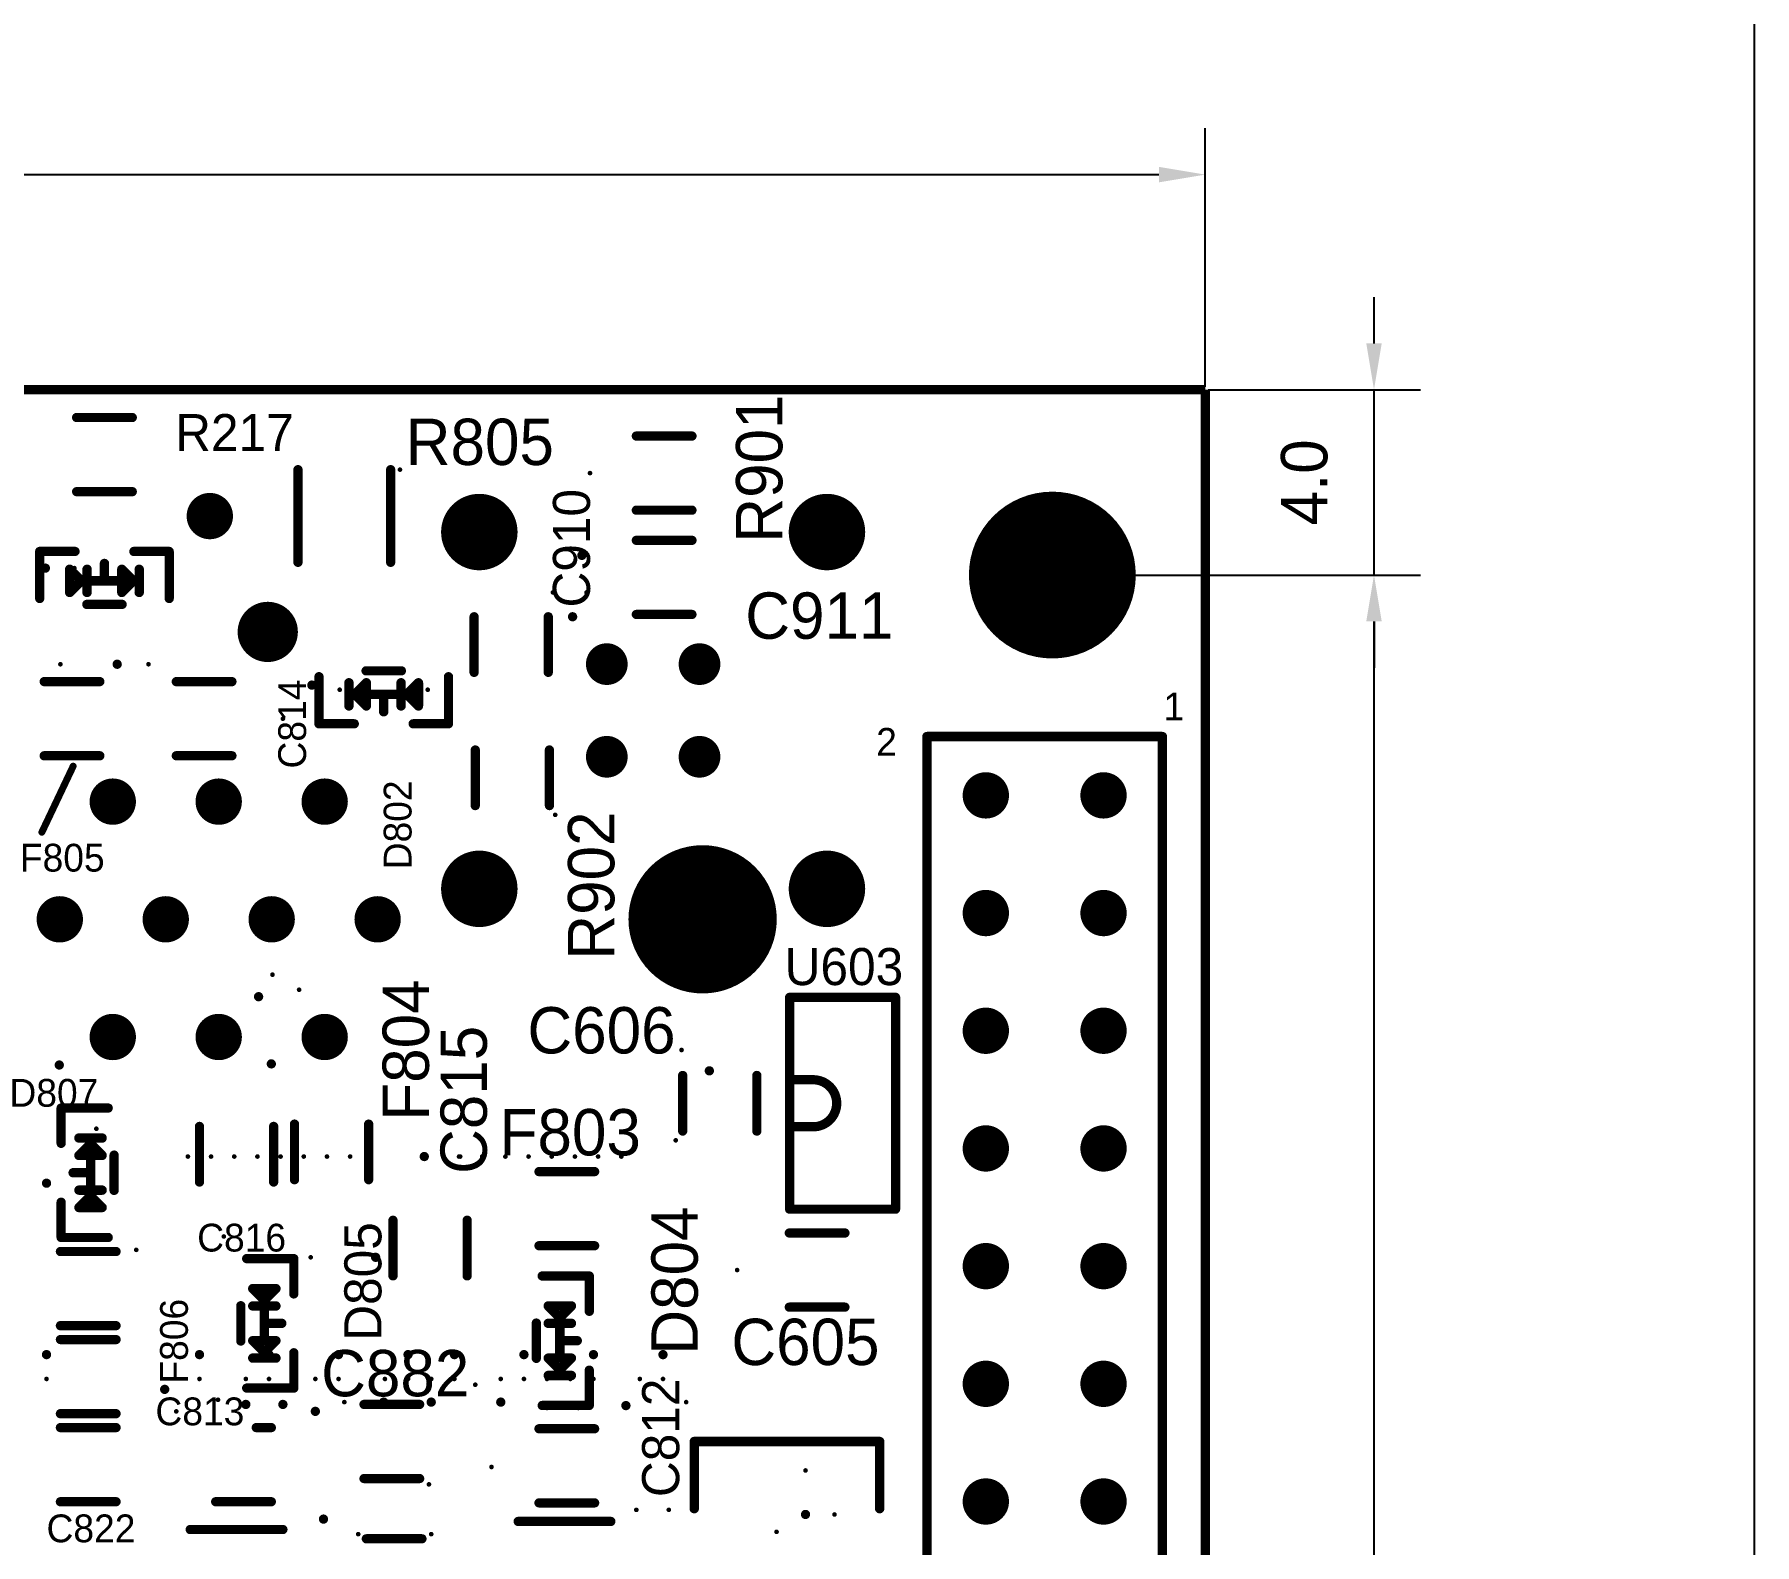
# Model space of a CAD drawing. Extents: x -22 to 197, y -17 to 116.
# Drawn here: x 159.79 to 196.9, y 50.34 to 82.94 of the extents above; entities that cross this region are included whole.
import ezdxf

# ---------------------------------------------------------------- set-up
doc = ezdxf.new("R2010")
doc.units = 0
doc.header["$MEASUREMENT"] = 0
doc.layers.get('0').update_dxf_attribs({"linetype": 'CONTINUOUS'})
doc.layers.get('DEFPOINTS').update_dxf_attribs({"linetype": 'CONTINUOUS'})
for name, color, linetype in [('DRILLDRAWING', 1, 'CONTINUOUS'), ('MECHANICAL1', 6, 'CONTINUOUS'), ('TOPOVERLAY', 2, 'CONTINUOUS')]:
    doc.layers.add(name, color=color, linetype=linetype)
doc.dimstyles.get("Standard").update_dxf_attribs({"dimtxt": 0.18, "dimasz": 0.18, "dimexe": 0.18, "dimexo": 0.0625, "dimgap": 0.09, "dimtad": 0, "dimtih": 1, "dimtoh": 1, "dimdec": 4, "dimzin": 0, "dimtxsty": 'STANDARD', "dimcen": 0.09, "dimazin": 3, "dimtfac": 1, "dimtdec": 4, "dimtofl": 0, "dimtmove": 0, "dimatfit": 3, "dimtolj": 1, "dimtzin": 0})

# ---------------------------------------------------------------- blocks, each defined once
blk = doc.blocks.new('*D1')
at = {"color": 0, "linetype": 'BYBLOCK'}
for p, q in [((92.05, 75.33), (92.05, 80.911)), ((185.05, 75.33), (185.05, 80.911)), ((93.05, 79.911), (184.05, 79.911))]:
    blk.add_line(p, q, dxfattribs=at)
for points in [[(93.05, 80.078), (93.05, 79.744), (92.05, 79.911)], [(184.05, 80.078), (184.05, 79.744), (185.05, 79.911)]]:
    blk.add_solid(points, dxfattribs=at)
at = {"layer": 'DEFPOINTS', "color": 0, "linetype": 'BYBLOCK'}
for p in [(185.05, 79.911), (92.05, 75.268), (185.05, 75.268)]:
    blk.add_point(p, dxfattribs=at)
at = {"color": 0, "linetype": 'BYBLOCK', "insert": (138.55, 81.411), "char_height": 1, "attachment_point": 5}
blk.add_mtext('\\A1;93.0', dxfattribs=at)
blk = doc.blocks.new('*D7')
at = {"color": 0, "linetype": 'BYBLOCK'}
for p, q in [((181.812, 71.268), (189.69, 71.268)), ((188.69, 16.268), (188.69, 70.268)), ((181.812, 15.268), (189.69, 15.268))]:
    blk.add_line(p, q, dxfattribs=at)
for points in [[(188.523, 70.268), (188.856, 70.268), (188.69, 71.268)], [(188.523, 16.268), (188.856, 16.268), (188.69, 15.268)]]:
    blk.add_solid(points, dxfattribs=at)
at = {"layer": 'DEFPOINTS', "color": 0, "linetype": 'BYBLOCK'}
for p in [(181.75, 71.268), (188.69, 71.268), (181.75, 15.268)]:
    blk.add_point(p, dxfattribs=at)
at = {"color": 0, "linetype": 'BYBLOCK', "insert": (187.19, 43.268), "char_height": 1, "attachment_point": 5, "rotation": 90}
blk.add_mtext('\\A1;56.0', dxfattribs=at)
blk = doc.blocks.new('*D8')
at = {"color": 0, "linetype": 'BYBLOCK'}
for p, q in [((188.69, 76.268), (188.69, 77.268)), ((185.112, 75.268), (189.69, 75.268)), ((188.69, 71.268), (188.69, 75.268)), ((181.812, 71.268), (189.69, 71.268)), ((188.69, 70.268), (188.69, 69.268))]:
    blk.add_line(p, q, dxfattribs=at)
for points in [[(188.523, 76.268), (188.856, 76.268), (188.69, 75.268)], [(188.523, 70.268), (188.856, 70.268), (188.69, 71.268)]]:
    blk.add_solid(points, dxfattribs=at)
at = {"layer": 'DEFPOINTS', "color": 0, "linetype": 'BYBLOCK'}
for p in [(185.05, 75.268), (188.69, 75.268), (181.75, 71.268)]:
    blk.add_point(p, dxfattribs=at)
at = {"color": 0, "linetype": 'BYBLOCK', "insert": (187.19, 73.268), "char_height": 1, "attachment_point": 5, "rotation": 90}
blk.add_mtext('\\A1;4.0', dxfattribs=at)

msp = doc.modelspace()

# ---------------------------------------------------------------- linework, layer by layer
at = {"linetype": 'CONTINUOUS'}
msp.add_lwpolyline([(-22.345, -16.637), (196.901, -16.637), (196.901, 115.701), (-22.345, 115.701)], close=True, dxfattribs=at)
at = {"layer": 'DRILLDRAWING', "const_width": 0.2}
for points in [[(92.05, 75.268), (185.05, 75.268)], [(185.05, 11.268), (185.05, 75.268)]]:
    msp.add_lwpolyline(points, dxfattribs=at)
at = {"layer": 'DRILLDRAWING'}
for points, const_width in [([(167.65, 73.543, 1), (167.7, 73.543, 1)], 0.05), ([(171.75, 73.468, 1), (171.8, 73.468, 1)], 0.05), ([(163.323, 72.541, 1), (163.823, 72.541, 1)], 0.5), ([(168.975, 72.196, 1), (169.8, 72.196, 1)], 0.825), ([(176.475, 72.196, 1), (177.3, 72.196, 1)], 0.825), ([(180.85, 71.268, 1), (182.65, 71.268, 1)], 1.8), ([(171.55, 71.693, 1), (171.65, 71.693, 1)], 0.1), ([(159.975, 71.418, 1), (160.075, 71.418, 1)], 0.1), ([(160.625, 71.418, 1), (160.675, 71.418, 1)], 0.05), ([(181.75, 71.268, 1), (181.75, 71.268, 1)], 0.00000254), ([(181.75, 71.268, 1), (181.75, 71.268, 1)], 0.00000254), ([(170.95, 70.893, 1), (171, 70.893, 1)], 0.05), ([(171.675, 70.893, 1), (171.725, 70.893, 1)], 0.05), ([(164.498, 70.041, 1), (165.148, 70.041, 1)], 0.65), ([(171.35, 70.368, 1), (171.45, 70.368, 1)], 0.1), ([(171.913, 69.346, 1), (172.363, 69.346, 1)], 0.45), ([(173.913, 69.346, 1), (174.363, 69.346, 1)], 0.45), ([(161.525, 69.343, 1), (161.625, 69.343, 1)], 0.1), ([(160.325, 69.343, 1), (160.375, 69.343, 1)], 0.05), ([(162.225, 69.343, 1), (162.275, 69.343, 1)], 0.05), ([(165.725, 68.893, 1), (165.825, 68.893, 1)], 0.1), ([(166.35, 68.793, 1), (166.4, 68.793, 1)], 0.05), ([(168.25, 68.793, 1), (168.3, 68.793, 1)], 0.05), ([(165.125, 68.168, 1), (165.175, 68.168, 1)], 0.05), ([(171.913, 67.346, 1), (172.363, 67.346, 1)], 0.45), ([(173.913, 67.346, 1), (174.363, 67.346, 1)], 0.45), ([(161.229, 66.378, 1), (161.729, 66.378, 1)], 0.5), ([(163.515, 66.378, 1), (164.015, 66.378, 1)], 0.5), ([(165.801, 66.378, 1), (166.301, 66.378, 1)], 0.5), ([(180.065, 66.513, 1), (180.565, 66.513, 1)], 0.5), ([(182.605, 66.513, 1), (183.105, 66.513, 1)], 0.5), ([(171, 66.093, 1), (171.05, 66.093, 1)], 0.05), ([(168.975, 64.496, 1), (169.8, 64.496, 1)], 0.825), ([(173.405, 63.838, 1), (175.005, 63.838, 1)], 1.6), ([(176.475, 64.496, 1), (177.3, 64.496, 1)], 0.825), ([(160.086, 63.838, 1), (160.586, 63.838, 1)], 0.5), ([(162.372, 63.838, 1), (162.872, 63.838, 1)], 0.5), ([(164.658, 63.838, 1), (165.158, 63.838, 1)], 0.5), ([(166.944, 63.838, 1), (167.444, 63.838, 1)], 0.5), ([(180.065, 63.973, 1), (180.565, 63.973, 1)], 0.5), ([(182.605, 63.973, 1), (183.105, 63.973, 1)], 0.5), ([(164.9, 62.643, 1), (164.95, 62.643, 1)], 0.05), ([(165.475, 62.318, 1), (165.525, 62.318, 1)], 0.05), ([(164.575, 62.168, 1), (164.675, 62.168, 1)], 0.1), ([(161.229, 61.298, 1), (161.729, 61.298, 1)], 0.5), ([(163.515, 61.298, 1), (164.015, 61.298, 1)], 0.5), ([(165.801, 61.298, 1), (166.301, 61.298, 1)], 0.5), ([(180.065, 61.433, 1), (180.565, 61.433, 1)], 0.5), ([(182.605, 61.433, 1), (183.105, 61.433, 1)], 0.5), ([(173.725, 61.018, 1), (173.775, 61.018, 1)], 0.05), ([(160.275, 60.693, 1), (160.375, 60.693, 1)], 0.1), ([(164.85, 60.718, 1), (164.95, 60.718, 1)], 0.1), ([(174.3, 60.568, 1), (174.4, 60.568, 1)], 0.1), ([(180.065, 58.893, 1), (180.565, 58.893, 1)], 0.5), ([(182.605, 58.893, 1), (183.105, 58.893, 1)], 0.5), ([(161.1, 59.318, 1), (161.15, 59.318, 1)], 0.05), ([(173.6, 59.068, 1), (173.65, 59.068, 1)], 0.05), ([(163.075, 58.718, 1), (163.125, 58.718, 1)], 0.05), ([(163.575, 58.718, 1), (163.625, 58.718, 1)], 0.05), ([(164.075, 58.718, 1), (164.125, 58.718, 1)], 0.05), ([(164.575, 58.718, 1), (164.625, 58.718, 1)], 0.05), ([(165.075, 58.718, 1), (165.125, 58.718, 1)], 0.05), ([(165.575, 58.718, 1), (165.625, 58.718, 1)], 0.05), ([(166.075, 58.718, 1), (166.125, 58.718, 1)], 0.05), ([(166.575, 58.718, 1), (166.625, 58.718, 1)], 0.05), ([(168.15, 58.718, 1), (168.25, 58.718, 1)], 0.1), ([(168.925, 58.718, 1), (168.975, 58.718, 1)], 0.05), ([(168.95, 58.718, 1), (169, 58.718, 1)], 0.05), ([(169.425, 58.718, 1), (169.475, 58.718, 1)], 0.05), ([(169.925, 58.718, 1), (169.975, 58.718, 1)], 0.05), ([(170.425, 58.718, 1), (170.475, 58.718, 1)], 0.05), ([(170.925, 58.718, 1), (170.975, 58.718, 1)], 0.05), ([(171.425, 58.718, 1), (171.475, 58.718, 1)], 0.05), ([(171.925, 58.718, 1), (171.975, 58.718, 1)], 0.05), ([(172.425, 58.718, 1), (172.475, 58.718, 1)], 0.05), ([(160, 58.143, 1), (160.1, 58.143, 1)], 0.1), ([(163.85, 56.993, 1), (163.9, 56.993, 1)], 0.05), ([(180.065, 56.353, 1), (180.565, 56.353, 1)], 0.5), ([(182.605, 56.353, 1), (183.105, 56.353, 1)], 0.5), ([(161.961, 56.704, 1), (162.011, 56.704, 1)], 0.05), ([(165.725, 56.543, 1), (165.775, 56.543, 1)], 0.05), ([(167.1, 56.543, 1), (167.2, 56.543, 1)], 0.1), ([(174.925, 56.268, 1), (174.975, 56.268, 1)], 0.05), ([(160, 54.443, 1), (160.1, 54.443, 1)], 0.1), ([(163.3, 54.443, 1), (163.4, 54.443, 1)], 0.1), ([(164.8, 54.443, 1), (164.9, 54.443, 1)], 0.1), ([(166.3, 54.443, 1), (166.4, 54.443, 1)], 0.1), ([(167.8, 54.443, 1), (167.9, 54.443, 1)], 0.1), ([(168.8, 54.443, 1), (168.9, 54.443, 1)], 0.1), ([(170.3, 54.443, 1), (170.4, 54.443, 1)], 0.1), ([(171.8, 54.443, 1), (171.9, 54.443, 1)], 0.1), ([(173.3, 54.443, 1), (173.4, 54.443, 1)], 0.1), ([(180.065, 53.813, 1), (180.565, 53.813, 1)], 0.5), ([(182.605, 53.813, 1), (183.105, 53.813, 1)], 0.5), ([(160.025, 53.918, 1), (160.075, 53.918, 1)], 0.05), ([(163.325, 53.918, 1), (163.375, 53.918, 1)], 0.05), ([(164.325, 53.918, 1), (164.375, 53.918, 1)], 0.05), ([(164.825, 53.918, 1), (164.875, 53.918, 1)], 0.05), ([(165.325, 53.918, 1), (165.375, 53.918, 1)], 0.05), ([(165.825, 53.918, 1), (165.875, 53.918, 1)], 0.05), ([(166.325, 53.918, 1), (166.375, 53.918, 1)], 0.05), ([(167.325, 53.918, 1), (167.375, 53.918, 1)], 0.05), ([(167.825, 53.918, 1), (167.875, 53.918, 1)], 0.05), ([(168.325, 53.918, 1), (168.375, 53.918, 1)], 0.05), ([(168.825, 53.918, 1), (168.875, 53.918, 1)], 0.05), ([(169.275, 53.793, 1), (169.325, 53.793, 1)], 0.05), ([(169.825, 53.918, 1), (169.875, 53.918, 1)], 0.05), ([(170.325, 53.918, 1), (170.375, 53.918, 1)], 0.05), ([(170.825, 53.918, 1), (170.875, 53.918, 1)], 0.05), ([(171.325, 53.918, 1), (171.375, 53.918, 1)], 0.05), ([(171.825, 53.918, 1), (171.875, 53.918, 1)], 0.05), ([(172.825, 53.918, 1), (172.875, 53.918, 1)], 0.05), ([(173.325, 53.918, 1), (173.375, 53.918, 1)], 0.05), ([(162.55, 53.693, 1), (162.65, 53.693, 1)], 0.1), ([(163.725, 53.468, 1), (163.775, 53.468, 1)], 0.05), ([(164.3, 53.368, 1), (164.4, 53.368, 1)], 0.1), ([(165.1, 53.368, 1), (165.2, 53.368, 1)], 0.1), ([(166.45, 53.418, 1), (166.5, 53.418, 1)], 0.05), ([(167.275, 53.418, 1), (167.375, 53.418, 1)], 0.1), ([(168.3, 53.418, 1), (168.4, 53.418, 1)], 0.1), ([(169.8, 53.418, 1), (169.9, 53.418, 1)], 0.1), ([(170.8, 53.343, 1), (170.9, 53.343, 1)], 0.1), ([(171.475, 53.343, 1), (171.575, 53.343, 1)], 0.1), ([(172.5, 53.343, 1), (172.6, 53.343, 1)], 0.1), ([(173.825, 53.418, 1), (173.875, 53.418, 1)], 0.05), ([(162.825, 53.218, 1), (162.875, 53.218, 1)], 0.05), ([(165.8, 53.218, 1), (165.9, 53.218, 1)], 0.1), ([(169.625, 52.018, 1), (169.675, 52.018, 1)], 0.05), ([(176.4, 51.943, 1), (176.45, 51.943, 1)], 0.05), ([(168.275, 51.643, 1), (168.325, 51.643, 1)], 0.05), ([(180.065, 51.273, 1), (180.565, 51.273, 1)], 0.5), ([(182.605, 51.273, 1), (183.105, 51.273, 1)], 0.5), ([(177.975, 51.218, 1), (178.025, 51.218, 1)], 0.05), ([(165.975, 50.893, 1), (166.075, 50.893, 1)], 0.1), ([(172.75, 51.093, 1), (172.8, 51.093, 1)], 0.05), ([(173.45, 51.093, 1), (173.5, 51.093, 1)], 0.05), ([(176.375, 50.993, 1), (176.475, 50.993, 1)], 0.1), ([(177.025, 50.993, 1), (177.075, 50.993, 1)], 0.05), ([(166.75, 50.568, 1), (166.8, 50.568, 1)], 0.05), ([(168.325, 50.568, 1), (168.375, 50.568, 1)], 0.05), ([(175.775, 50.618, 1), (175.825, 50.618, 1)], 0.05)]:
    msp.add_lwpolyline(points, format="xyb", close=True, dxfattribs=dict(at, const_width=const_width))
at = {"layer": 'MECHANICAL1', "const_width": 0.2}
for points in [[(92.05, 75.268), (185.05, 75.268)], [(185.05, 11.268), (185.05, 75.268)]]:
    msp.add_lwpolyline(points, dxfattribs=at)
at = {"layer": 'TOPOVERLAY'}
for points, const_width in [([(160.7, 74.668), (161.9, 74.668)], 0.2), ([(172.775, 74.268), (173.975, 74.268)], 0.2), ([(165.475, 71.543), (165.475, 73.543)], 0.2), ([(167.475, 71.543), (167.475, 73.543)], 0.2), ([(160.7, 73.068), (161.9, 73.068)], 0.2), ([(172.775, 72.668), (173.975, 72.668)], 0.2), ([(172.775, 72.018), (173.975, 72.018)], 0.2), ([(159.903, 70.762), (159.903, 71.778)], 0.2), ([(159.903, 71.778), (160.665, 71.778)], 0.2), ([(161.935, 71.778), (162.697, 71.778)], 0.2), ([(162.697, 70.762), (162.697, 71.778)], 0.2), ([(160.55, 70.893), (160.55, 71.393)], 0.203), ([(160.55, 71.393), (160.8, 71.143)], 0.203), ([(160.925, 70.893), (160.925, 71.393)], 0.203), ([(161.3, 71.143), (161.3, 71.518)], 0.203), ([(161.675, 70.893), (161.675, 71.393)], 0.203), ([(161.675, 71.393), (161.925, 71.143)], 0.203), ([(162.05, 70.893), (162.05, 71.393)], 0.203), ([(160.55, 70.893), (160.8, 71.143)], 0.203), ([(160.8, 71.143), (161.675, 71.143)], 0.203), ([(161.675, 70.893), (161.925, 71.143)], 0.203), ([(160.919, 70.635), (161.681, 70.635)], 0.2), ([(172.775, 70.418), (173.975, 70.418)], 0.2), ([(169.275, 69.168), (169.275, 70.368)], 0.2), ([(170.875, 69.168), (170.875, 70.368)], 0.2), ([(160, 68.968), (161.2, 68.968)], 0.2), ([(162.85, 68.968), (164.05, 68.968)], 0.2), ([(165.928, 68.058), (165.928, 69.074)], 0.2), ([(166.575, 68.443), (166.575, 68.943)], 0.203), ([(166.7, 68.693), (166.95, 68.943)], 0.203), ([(166.944, 69.201), (167.706, 69.201)], 0.2), ([(166.95, 68.443), (166.95, 68.943)], 0.203), ([(167.7, 68.443), (167.7, 68.943)], 0.203), ([(167.825, 68.693), (168.075, 68.943)], 0.203), ([(168.075, 68.443), (168.075, 68.943)], 0.203), ([(168.722, 68.058), (168.722, 69.074)], 0.2), ([(166.7, 68.693), (166.95, 68.443)], 0.203), ([(166.95, 68.693), (167.825, 68.693)], 0.203), ([(167.325, 68.318), (167.325, 68.693)], 0.203), ([(167.825, 68.693), (168.075, 68.443)], 0.203), ([(165.928, 68.058), (166.69, 68.058)], 0.2), ([(167.96, 68.058), (168.722, 68.058)], 0.2), ([(169.3, 66.293), (169.3, 67.493)], 0.2), ([(170.9, 66.293), (170.9, 67.493)], 0.2), ([(179.045, 32.223), (179.045, 67.783)], 0.203), ([(179.045, 67.783), (184.125, 67.783)], 0.203), ([(184.125, 32.223), (184.125, 67.783)], 0.203), ([(159.95, 65.718), (160.625, 67.143)], 0.15), ([(160, 67.368), (161.2, 67.368)], 0.2), ([(162.85, 67.368), (164.05, 67.368)], 0.2), ([(176.082, 57.582), (176.082, 62.154)], 0.2), ([(176.082, 62.154), (178.368, 62.154)], 0.2), ([(178.368, 57.582), (178.368, 62.154)], 0.2), ([(173.775, 59.268), (173.775, 60.468)], 0.2), ([(175.375, 59.268), (175.375, 60.468)], 0.2), ([(176.082, 60.376), (176.59, 60.376)], 0.2), ([(160.365, 59.003), (160.365, 59.765)], 0.2), ([(160.365, 59.765), (161.381, 59.765)], 0.2), ([(163.35, 58.168), (163.35, 59.368)], 0.2), ([(164.95, 58.168), (164.95, 59.368)], 0.2), ([(165.4, 58.218), (165.4, 59.418)], 0.2), ([(167, 58.218), (167, 59.418)], 0.2), ([(176.082, 59.36), (176.59, 59.36)], 0.2), ([(160.75, 59.118), (161.25, 59.118)], 0.203), ([(160.75, 58.743), (161, 58.993)], 0.203), ([(161, 58.993), (161.25, 58.743)], 0.203), ([(160.75, 58.743), (161.25, 58.743)], 0.203), ([(161, 57.868), (161, 58.743)], 0.203), ([(161.508, 57.987), (161.508, 58.749)], 0.2), ([(160.625, 58.368), (161, 58.368)], 0.203), ([(170.675, 58.393), (171.875, 58.393)], 0.2), ([(160.75, 57.993), (161.25, 57.993)], 0.203), ([(160.75, 57.618), (161, 57.868)], 0.203), ([(161, 57.868), (161.25, 57.618)], 0.203), ([(160.365, 56.971), (160.365, 57.733)], 0.2), ([(160.75, 57.618), (161.25, 57.618)], 0.203), ([(176.082, 57.582), (178.368, 57.582)], 0.2), ([(167.525, 56.143), (167.525, 57.343)], 0.2), ([(169.125, 56.143), (169.125, 57.343)], 0.2), ([(176.075, 57.068), (177.275, 57.068)], 0.2), ([(160.365, 56.971), (161.381, 56.971)], 0.2), ([(170.675, 56.793), (171.875, 56.793)], 0.2), ([(160.35, 56.668), (161.55, 56.668)], 0.2), ([(164.369, 56.515), (165.385, 56.515)], 0.2), ([(165.385, 55.753), (165.385, 56.515)], 0.2), ([(170.744, 56.14), (171.76, 56.14)], 0.2), ([(171.76, 55.378), (171.76, 56.14)], 0.2), ([(164.5, 55.868), (165, 55.868)], 0.203), ([(164.5, 55.868), (164.75, 55.618)], 0.203), ([(164.75, 55.618), (165, 55.868)], 0.203), ([(164.75, 54.743), (164.75, 55.618)], 0.203), ([(164.242, 54.737), (164.242, 55.499)], 0.2), ([(164.5, 55.493), (165, 55.493)], 0.203), ([(170.875, 55.493), (171.375, 55.493)], 0.203), ([(170.875, 55.493), (171.125, 55.243)], 0.203), ([(171.125, 55.243), (171.375, 55.493)], 0.203), ([(171.125, 54.368), (171.125, 55.243)], 0.203), ([(176.075, 55.468), (177.275, 55.468)], 0.2), ([(160.35, 55.068), (161.55, 55.068)], 0.2), ([(164.75, 55.118), (165.125, 55.118)], 0.203), ([(170.617, 54.362), (170.617, 55.124)], 0.2), ([(170.875, 55.118), (171.375, 55.118)], 0.203), ([(160.35, 54.768), (161.55, 54.768)], 0.2), ([(164.5, 54.743), (165, 54.743)], 0.203), ([(164.5, 54.743), (164.75, 54.493)], 0.203), ([(164.75, 54.493), (165, 54.743)], 0.203), ([(165.385, 53.721), (165.385, 54.483)], 0.2), ([(171.125, 54.743), (171.5, 54.743)], 0.203), ([(164.5, 54.368), (165, 54.368)], 0.203), ([(170.875, 54.368), (171.375, 54.368)], 0.203), ([(170.875, 54.368), (171.125, 54.118)], 0.203), ([(171.125, 54.118), (171.375, 54.368)], 0.203), ([(171.76, 53.346), (171.76, 54.108)], 0.2), ([(164.369, 53.721), (165.385, 53.721)], 0.2), ([(170.875, 53.993), (171.375, 53.993)], 0.203), ([(166.9, 53.368), (168.1, 53.368)], 0.2), ([(170.744, 53.346), (171.76, 53.346)], 0.2), ([(160.35, 53.168), (161.55, 53.168)], 0.2), ([(160.35, 52.868), (161.55, 52.868)], 0.2), ([(164.575, 52.868), (164.9, 52.868)], 0.2), ([(170.675, 52.843), (171.875, 52.843)], 0.2), ([(174.025, 51.118), (174.025, 52.568)], 0.203), ([(174.025, 52.568), (178.025, 52.568)], 0.203), ([(178.025, 51.118), (178.025, 52.568)], 0.203), ([(166.9, 51.768), (168.1, 51.768)], 0.2), ([(160.35, 51.268), (161.55, 51.268)], 0.2), ([(163.7, 51.268), (164.9, 51.268)], 0.2), ([(170.675, 51.243), (171.875, 51.243)], 0.2), ([(170.225, 50.843), (172.225, 50.843)], 0.2), ([(163.15, 50.668), (165.15, 50.668)], 0.2), ([(166.95, 50.468), (168.15, 50.468)], 0.2)]:
    msp.add_lwpolyline(points, dxfattribs=dict(at, const_width=const_width))
for points, const_width in [([(160.65, 74.668, 1), (160.75, 74.668, 1)], 0.1), ([(161.85, 74.668, 1), (161.95, 74.668, 1)], 0.1), ([(172.725, 74.268, 1), (172.825, 74.268, 1)], 0.1), ([(173.925, 74.268, 1), (174.025, 74.268, 1)], 0.1), ([(165.425, 73.543, 1), (165.525, 73.543, 1)], 0.1), ([(167.425, 73.543, 1), (167.525, 73.543, 1)], 0.1), ([(160.65, 73.068, 1), (160.75, 73.068, 1)], 0.1), ([(161.85, 73.068, 1), (161.95, 73.068, 1)], 0.1), ([(172.725, 72.668, 1), (172.825, 72.668, 1)], 0.1), ([(173.925, 72.668, 1), (174.025, 72.668, 1)], 0.1), ([(172.725, 72.018, 1), (172.825, 72.018, 1)], 0.1), ([(173.925, 72.018, 1), (174.025, 72.018, 1)], 0.1), ([(159.853, 71.778, 1), (159.953, 71.778, 1)], 0.1), ([(159.853, 71.778, 1), (159.953, 71.778, 1)], 0.1), ([(160.615, 71.778, 1), (160.715, 71.778, 1)], 0.1), ([(161.885, 71.778, 1), (161.985, 71.778, 1)], 0.1), ([(162.647, 71.778, 1), (162.747, 71.778, 1)], 0.1), ([(162.647, 71.778, 1), (162.747, 71.778, 1)], 0.1), ([(165.425, 71.543, 1), (165.525, 71.543, 1)], 0.1), ([(167.425, 71.543, 1), (167.525, 71.543, 1)], 0.1), ([(160.499, 71.393, 1), (160.6, 71.393, 1)], 0.102), ([(160.499, 71.393, 1), (160.6, 71.393, 1)], 0.102), ([(160.874, 71.393, 1), (160.975, 71.393, 1)], 0.102), ([(161.249, 71.518, 1), (161.35, 71.518, 1)], 0.102), ([(161.624, 71.393, 1), (161.725, 71.393, 1)], 0.102), ([(161.624, 71.393, 1), (161.725, 71.393, 1)], 0.102), ([(161.999, 71.393, 1), (162.1, 71.393, 1)], 0.102), ([(160.499, 70.893, 1), (160.6, 70.893, 1)], 0.102), ([(160.499, 70.893, 1), (160.6, 70.893, 1)], 0.102), ([(160.749, 71.143, 1), (160.85, 71.143, 1)], 0.102), ([(160.749, 71.143, 1), (160.85, 71.143, 1)], 0.102), ([(160.749, 71.143, 1), (160.85, 71.143, 1)], 0.102), ([(160.874, 70.893, 1), (160.975, 70.893, 1)], 0.102), ([(161.249, 71.143, 1), (161.35, 71.143, 1)], 0.102), ([(161.624, 71.143, 1), (161.725, 71.143, 1)], 0.102), ([(161.624, 70.893, 1), (161.725, 70.893, 1)], 0.102), ([(161.624, 70.893, 1), (161.725, 70.893, 1)], 0.102), ([(161.874, 71.143, 1), (161.975, 71.143, 1)], 0.102), ([(161.874, 71.143, 1), (161.975, 71.143, 1)], 0.102), ([(161.999, 70.893, 1), (162.1, 70.893, 1)], 0.102), ([(159.853, 70.762, 1), (159.953, 70.762, 1)], 0.1), ([(160.869, 70.635, 1), (160.969, 70.635, 1)], 0.1), ([(161.631, 70.635, 1), (161.731, 70.635, 1)], 0.1), ([(162.647, 70.762, 1), (162.747, 70.762, 1)], 0.1), ([(172.725, 70.418, 1), (172.825, 70.418, 1)], 0.1), ([(173.925, 70.418, 1), (174.025, 70.418, 1)], 0.1), ([(169.225, 70.368, 1), (169.325, 70.368, 1)], 0.1), ([(170.825, 70.368, 1), (170.925, 70.368, 1)], 0.1), ([(159.95, 68.968, 1), (160.05, 68.968, 1)], 0.1), ([(161.15, 68.968, 1), (161.25, 68.968, 1)], 0.1), ([(162.8, 68.968, 1), (162.9, 68.968, 1)], 0.1), ([(164, 68.968, 1), (164.1, 68.968, 1)], 0.1), ([(165.878, 69.074, 1), (165.978, 69.074, 1)], 0.1), ([(166.524, 68.943, 1), (166.625, 68.943, 1)], 0.102), ([(166.894, 69.201, 1), (166.994, 69.201, 1)], 0.1), ([(166.899, 68.943, 1), (167, 68.943, 1)], 0.102), ([(166.899, 68.943, 1), (167, 68.943, 1)], 0.102), ([(167.649, 68.943, 1), (167.75, 68.943, 1)], 0.102), ([(167.656, 69.201, 1), (167.756, 69.201, 1)], 0.1), ([(168.024, 68.943, 1), (168.125, 68.943, 1)], 0.102), ([(168.024, 68.943, 1), (168.125, 68.943, 1)], 0.102), ([(168.672, 69.074, 1), (168.772, 69.074, 1)], 0.1), ([(169.225, 69.168, 1), (169.325, 69.168, 1)], 0.1), ([(170.825, 69.168, 1), (170.925, 69.168, 1)], 0.1), ([(166.649, 68.693, 1), (166.75, 68.693, 1)], 0.102), ([(166.649, 68.693, 1), (166.75, 68.693, 1)], 0.102), ([(166.899, 68.693, 1), (167, 68.693, 1)], 0.102), ([(167.274, 68.693, 1), (167.375, 68.693, 1)], 0.102), ([(167.774, 68.693, 1), (167.875, 68.693, 1)], 0.102), ([(167.774, 68.693, 1), (167.875, 68.693, 1)], 0.102), ([(167.774, 68.693, 1), (167.875, 68.693, 1)], 0.102), ([(166.524, 68.443, 1), (166.625, 68.443, 1)], 0.102), ([(166.899, 68.443, 1), (167, 68.443, 1)], 0.102), ([(166.899, 68.443, 1), (167, 68.443, 1)], 0.102), ([(167.274, 68.318, 1), (167.375, 68.318, 1)], 0.102), ([(167.649, 68.443, 1), (167.75, 68.443, 1)], 0.102), ([(168.024, 68.443, 1), (168.125, 68.443, 1)], 0.102), ([(168.024, 68.443, 1), (168.125, 68.443, 1)], 0.102), ([(165.878, 68.058, 1), (165.978, 68.058, 1)], 0.1), ([(165.878, 68.058, 1), (165.978, 68.058, 1)], 0.1), ([(166.64, 68.058, 1), (166.74, 68.058, 1)], 0.1), ([(167.91, 68.058, 1), (168.01, 68.058, 1)], 0.1), ([(168.672, 68.058, 1), (168.772, 68.058, 1)], 0.1), ([(168.672, 68.058, 1), (168.772, 68.058, 1)], 0.1), ([(169.25, 67.493, 1), (169.35, 67.493, 1)], 0.1), ([(170.85, 67.493, 1), (170.95, 67.493, 1)], 0.1), ([(178.994, 67.783, 1), (179.095, 67.783, 1)], 0.102), ([(178.994, 67.783, 1), (179.095, 67.783, 1)], 0.102), ([(184.074, 67.783, 1), (184.175, 67.783, 1)], 0.102), ([(184.074, 67.783, 1), (184.175, 67.783, 1)], 0.102), ([(159.95, 67.368, 1), (160.05, 67.368, 1)], 0.1), ([(160.587, 67.143, 1), (160.662, 67.143, 1)], 0.075), ([(161.15, 67.368, 1), (161.25, 67.368, 1)], 0.1), ([(162.8, 67.368, 1), (162.9, 67.368, 1)], 0.1), ([(164, 67.368, 1), (164.1, 67.368, 1)], 0.1), ([(169.25, 66.293, 1), (169.35, 66.293, 1)], 0.1), ([(170.85, 66.293, 1), (170.95, 66.293, 1)], 0.1), ([(159.912, 65.718, 1), (159.987, 65.718, 1)], 0.075), ([(176.032, 62.154, 1), (176.132, 62.154, 1)], 0.1), ([(176.032, 62.154, 1), (176.132, 62.154, 1)], 0.1), ([(178.318, 62.154, 1), (178.418, 62.154, 1)], 0.1), ([(178.318, 62.154, 1), (178.418, 62.154, 1)], 0.1), ([(173.725, 60.468, 1), (173.825, 60.468, 1)], 0.1), ([(175.325, 60.468, 1), (175.425, 60.468, 1)], 0.1), ([(176.032, 60.376, 1), (176.132, 60.376, 1)], 0.1), ([(176.54, 60.376, 1), (176.64, 60.376, 1)], 0.1), ([(176.54, 60.376, 1), (176.64, 60.376, 1)], 0.1), ([(160.315, 59.765, 1), (160.415, 59.765, 1)], 0.1), ([(160.315, 59.765, 1), (160.415, 59.765, 1)], 0.1), ([(161.331, 59.765, 1), (161.431, 59.765, 1)], 0.1), ([(163.3, 59.368, 1), (163.4, 59.368, 1)], 0.1), ([(164.9, 59.368, 1), (165, 59.368, 1)], 0.1), ([(165.35, 59.418, 1), (165.45, 59.418, 1)], 0.1), ([(166.95, 59.418, 1), (167.05, 59.418, 1)], 0.1), ([(176.032, 59.36, 1), (176.132, 59.36, 1)], 0.1), ([(176.54, 59.36, 1), (176.64, 59.36, 1)], 0.1), ([(176.54, 59.36, 1), (176.64, 59.36, 1)], 0.1), ([(160.315, 59.003, 1), (160.415, 59.003, 1)], 0.1), ([(160.699, 59.118, 1), (160.8, 59.118, 1)], 0.102), ([(160.949, 58.993, 1), (161.05, 58.993, 1)], 0.102), ([(160.949, 58.993, 1), (161.05, 58.993, 1)], 0.102), ([(161.199, 59.118, 1), (161.3, 59.118, 1)], 0.102), ([(173.725, 59.268, 1), (173.825, 59.268, 1)], 0.1), ([(175.325, 59.268, 1), (175.425, 59.268, 1)], 0.1), ([(160.699, 58.743, 1), (160.8, 58.743, 1)], 0.102), ([(160.699, 58.743, 1), (160.8, 58.743, 1)], 0.102), ([(160.949, 58.743, 1), (161.05, 58.743, 1)], 0.102), ([(161.199, 58.743, 1), (161.3, 58.743, 1)], 0.102), ([(161.199, 58.743, 1), (161.3, 58.743, 1)], 0.102), ([(161.458, 58.749, 1), (161.558, 58.749, 1)], 0.1), ([(160.574, 58.368, 1), (160.675, 58.368, 1)], 0.102), ([(160.949, 58.368, 1), (161.05, 58.368, 1)], 0.102), ([(163.3, 58.168, 1), (163.4, 58.168, 1)], 0.1), ([(164.9, 58.168, 1), (165, 58.168, 1)], 0.1), ([(165.35, 58.218, 1), (165.45, 58.218, 1)], 0.1), ([(166.95, 58.218, 1), (167.05, 58.218, 1)], 0.1), ([(170.625, 58.393, 1), (170.725, 58.393, 1)], 0.1), ([(171.825, 58.393, 1), (171.925, 58.393, 1)], 0.1), ([(160.699, 57.993, 1), (160.8, 57.993, 1)], 0.102), ([(160.949, 57.868, 1), (161.05, 57.868, 1)], 0.102), ([(160.949, 57.868, 1), (161.05, 57.868, 1)], 0.102), ([(160.949, 57.868, 1), (161.05, 57.868, 1)], 0.102), ([(161.199, 57.993, 1), (161.3, 57.993, 1)], 0.102), ([(161.458, 57.987, 1), (161.558, 57.987, 1)], 0.1), ([(160.315, 57.733, 1), (160.415, 57.733, 1)], 0.1), ([(160.699, 57.618, 1), (160.8, 57.618, 1)], 0.102), ([(160.699, 57.618, 1), (160.8, 57.618, 1)], 0.102), ([(161.199, 57.618, 1), (161.3, 57.618, 1)], 0.102), ([(161.199, 57.618, 1), (161.3, 57.618, 1)], 0.102), ([(176.032, 57.582, 1), (176.132, 57.582, 1)], 0.1), ([(176.032, 57.582, 1), (176.132, 57.582, 1)], 0.1), ([(178.318, 57.582, 1), (178.418, 57.582, 1)], 0.1), ([(178.318, 57.582, 1), (178.418, 57.582, 1)], 0.1), ([(167.475, 57.343, 1), (167.575, 57.343, 1)], 0.1), ([(169.075, 57.343, 1), (169.175, 57.343, 1)], 0.1), ([(176.025, 57.068, 1), (176.125, 57.068, 1)], 0.1), ([(177.225, 57.068, 1), (177.325, 57.068, 1)], 0.1), ([(160.315, 56.971, 1), (160.415, 56.971, 1)], 0.1), ([(160.315, 56.971, 1), (160.415, 56.971, 1)], 0.1), ([(161.331, 56.971, 1), (161.431, 56.971, 1)], 0.1), ([(170.625, 56.793, 1), (170.725, 56.793, 1)], 0.1), ([(171.825, 56.793, 1), (171.925, 56.793, 1)], 0.1), ([(160.3, 56.668, 1), (160.4, 56.668, 1)], 0.1), ([(161.5, 56.668, 1), (161.6, 56.668, 1)], 0.1), ([(164.319, 56.515, 1), (164.419, 56.515, 1)], 0.1), ([(165.335, 56.515, 1), (165.435, 56.515, 1)], 0.1), ([(165.335, 56.515, 1), (165.435, 56.515, 1)], 0.1), ([(167.475, 56.143, 1), (167.575, 56.143, 1)], 0.1), ([(169.075, 56.143, 1), (169.175, 56.143, 1)], 0.1), ([(170.694, 56.14, 1), (170.794, 56.14, 1)], 0.1), ([(171.71, 56.14, 1), (171.81, 56.14, 1)], 0.1), ([(171.71, 56.14, 1), (171.81, 56.14, 1)], 0.1), ([(164.449, 55.868, 1), (164.55, 55.868, 1)], 0.102), ([(164.449, 55.868, 1), (164.55, 55.868, 1)], 0.102), ([(164.699, 55.618, 1), (164.8, 55.618, 1)], 0.102), ([(164.699, 55.618, 1), (164.8, 55.618, 1)], 0.102), ([(164.699, 55.618, 1), (164.8, 55.618, 1)], 0.102), ([(164.949, 55.868, 1), (165.05, 55.868, 1)], 0.102), ([(164.949, 55.868, 1), (165.05, 55.868, 1)], 0.102), ([(165.335, 55.753, 1), (165.435, 55.753, 1)], 0.1), ([(164.192, 55.499, 1), (164.292, 55.499, 1)], 0.1), ([(164.449, 55.493, 1), (164.55, 55.493, 1)], 0.102), ([(164.949, 55.493, 1), (165.05, 55.493, 1)], 0.102), ([(170.824, 55.493, 1), (170.925, 55.493, 1)], 0.102), ([(170.824, 55.493, 1), (170.925, 55.493, 1)], 0.102), ([(171.074, 55.243, 1), (171.175, 55.243, 1)], 0.102), ([(171.074, 55.243, 1), (171.175, 55.243, 1)], 0.102), ([(171.074, 55.243, 1), (171.175, 55.243, 1)], 0.102), ([(171.324, 55.493, 1), (171.425, 55.493, 1)], 0.102), ([(171.324, 55.493, 1), (171.425, 55.493, 1)], 0.102), ([(171.71, 55.378, 1), (171.81, 55.378, 1)], 0.1), ([(176.025, 55.468, 1), (176.125, 55.468, 1)], 0.1), ([(177.225, 55.468, 1), (177.325, 55.468, 1)], 0.1), ([(160.3, 55.068, 1), (160.4, 55.068, 1)], 0.1), ([(161.5, 55.068, 1), (161.6, 55.068, 1)], 0.1), ([(164.699, 55.118, 1), (164.8, 55.118, 1)], 0.102), ([(165.074, 55.118, 1), (165.175, 55.118, 1)], 0.102), ([(170.567, 55.124, 1), (170.667, 55.124, 1)], 0.1), ([(170.824, 55.118, 1), (170.925, 55.118, 1)], 0.102), ([(171.324, 55.118, 1), (171.425, 55.118, 1)], 0.102), ([(160.3, 54.768, 1), (160.4, 54.768, 1)], 0.1), ([(161.5, 54.768, 1), (161.6, 54.768, 1)], 0.1), ([(164.192, 54.737, 1), (164.292, 54.737, 1)], 0.1), ([(164.449, 54.743, 1), (164.55, 54.743, 1)], 0.102), ([(164.449, 54.743, 1), (164.55, 54.743, 1)], 0.102), ([(164.699, 54.743, 1), (164.8, 54.743, 1)], 0.102), ([(164.699, 54.493, 1), (164.8, 54.493, 1)], 0.102), ([(164.699, 54.493, 1), (164.8, 54.493, 1)], 0.102), ([(164.949, 54.743, 1), (165.05, 54.743, 1)], 0.102), ([(164.949, 54.743, 1), (165.05, 54.743, 1)], 0.102), ([(165.335, 54.483, 1), (165.435, 54.483, 1)], 0.1), ([(171.074, 54.743, 1), (171.175, 54.743, 1)], 0.102), ([(171.449, 54.743, 1), (171.55, 54.743, 1)], 0.102), ([(164.449, 54.368, 1), (164.55, 54.368, 1)], 0.102), ([(164.949, 54.368, 1), (165.05, 54.368, 1)], 0.102), ([(170.567, 54.362, 1), (170.667, 54.362, 1)], 0.1), ([(170.824, 54.368, 1), (170.925, 54.368, 1)], 0.102), ([(170.824, 54.368, 1), (170.925, 54.368, 1)], 0.102), ([(171.074, 54.368, 1), (171.175, 54.368, 1)], 0.102), ([(171.074, 54.118, 1), (171.175, 54.118, 1)], 0.102), ([(171.074, 54.118, 1), (171.175, 54.118, 1)], 0.102), ([(171.324, 54.368, 1), (171.425, 54.368, 1)], 0.102), ([(171.324, 54.368, 1), (171.425, 54.368, 1)], 0.102), ([(171.71, 54.108, 1), (171.81, 54.108, 1)], 0.1), ([(164.319, 53.721, 1), (164.419, 53.721, 1)], 0.1), ([(165.335, 53.721, 1), (165.435, 53.721, 1)], 0.1), ([(165.335, 53.721, 1), (165.435, 53.721, 1)], 0.1), ([(170.824, 53.993, 1), (170.925, 53.993, 1)], 0.102), ([(171.324, 53.993, 1), (171.425, 53.993, 1)], 0.102), ([(166.85, 53.368, 1), (166.95, 53.368, 1)], 0.1), ([(168.05, 53.368, 1), (168.15, 53.368, 1)], 0.1), ([(170.694, 53.346, 1), (170.794, 53.346, 1)], 0.1), ([(171.71, 53.346, 1), (171.81, 53.346, 1)], 0.1), ([(171.71, 53.346, 1), (171.81, 53.346, 1)], 0.1), ([(160.3, 53.168, 1), (160.4, 53.168, 1)], 0.1), ([(161.5, 53.168, 1), (161.6, 53.168, 1)], 0.1), ([(160.3, 52.868, 1), (160.4, 52.868, 1)], 0.1), ([(161.5, 52.868, 1), (161.6, 52.868, 1)], 0.1), ([(164.525, 52.868, 1), (164.625, 52.868, 1)], 0.1), ([(164.85, 52.868, 1), (164.95, 52.868, 1)], 0.1), ([(170.625, 52.843, 1), (170.725, 52.843, 1)], 0.1), ([(171.825, 52.843, 1), (171.925, 52.843, 1)], 0.1), ([(173.974, 52.568, 1), (174.075, 52.568, 1)], 0.102), ([(173.974, 52.568, 1), (174.075, 52.568, 1)], 0.102), ([(177.974, 52.568, 1), (178.075, 52.568, 1)], 0.102), ([(177.974, 52.568, 1), (178.075, 52.568, 1)], 0.102), ([(166.85, 51.768, 1), (166.95, 51.768, 1)], 0.1), ([(168.05, 51.768, 1), (168.15, 51.768, 1)], 0.1), ([(160.3, 51.268, 1), (160.4, 51.268, 1)], 0.1), ([(161.5, 51.268, 1), (161.6, 51.268, 1)], 0.1), ([(163.65, 51.268, 1), (163.75, 51.268, 1)], 0.1), ([(164.85, 51.268, 1), (164.95, 51.268, 1)], 0.1), ([(170.625, 51.243, 1), (170.725, 51.243, 1)], 0.1), ([(171.825, 51.243, 1), (171.925, 51.243, 1)], 0.1), ([(173.974, 51.118, 1), (174.075, 51.118, 1)], 0.102), ([(177.974, 51.118, 1), (178.075, 51.118, 1)], 0.102), ([(170.175, 50.843, 1), (170.275, 50.843, 1)], 0.1), ([(172.175, 50.843, 1), (172.275, 50.843, 1)], 0.1), ([(163.1, 50.668, 1), (163.2, 50.668, 1)], 0.1), ([(165.1, 50.668, 1), (165.2, 50.668, 1)], 0.1), ([(166.9, 50.468, 1), (167, 50.468, 1)], 0.1), ([(168.1, 50.468, 1), (168.2, 50.468, 1)], 0.1)]:
    msp.add_lwpolyline(points, format="xyb", close=True, dxfattribs=dict(at, const_width=const_width))
at = {"layer": 'TOPOVERLAY', "const_width": 0.2}
msp.add_lwpolyline([(176.59, 60.376, -1), (176.59, 59.36)], format="xyb", dxfattribs=at)

# ---------------------------------------------------------------- texts
at = {"layer": 'TOPOVERLAY'}
for s, height, rotation, p in [('R901', 1, 90, (175.925, 71.968)), ('R217', 0.8, 360, (162.825, 73.943)), ('R805', 1, 360, (167.8, 73.643)), ('C910', 0.8, 90, (171.775, 70.568)), ('C911', 1, 360, (175.125, 69.893)), ('C814', 0.6, 90, (165.65, 67.093)), ('1', 0.6, 360, (184.149, 68.132)), ('2', 0.6, 360, (177.95, 67.368)), ('D802', 0.6, 90, (167.925, 64.918)), ('R902', 1, 90, (172.3, 62.968)), ('F805', 0.6, 360, (159.475, 64.868)), ('U603', 0.8, 360, (175.975, 62.418)), ('F804', 1, 90, (168.3, 59.493)), ('C606', 1, 360, (170.425, 60.943)), ('C815', 1, 90, (169.55, 58.343)), ('D807', 0.6, 360, (159.25, 59.793)), ('F803', 1, 360, (169.825, 58.743)), ('D804', 1, 90, (174.1, 54.443)), ('C816', 0.6, 360, (163.3, 56.668)), ('D805', 0.8, 90, (167.275, 54.743)), ('F806', 0.6, 90, (163.1, 53.818)), ('C605', 1, 360, (174.825, 54.218)), ('C882', 1, 360, (165.975, 53.543)), ('C812', 0.8, 90, (173.7, 51.368)), ('C813', 0.6, 360, (162.4, 52.918)), ('C822', 0.6, 360, (160.05, 50.393))]:
    msp.add_text(s, height=height, rotation=rotation, dxfattribs=at).set_placement(p)

# ---------------------------------------------------------------- dimensions: what is measured, and where the dimension line sits
at = {"linetype": 'CONTINUOUS'}
dim = msp.add_linear_dim(base=(185.05, 79.911), p1=(92.05, 75.268), p2=(185.05, 75.268), dimstyle='STANDARD', override={"dimtxt": 1, "dimasz": 1, "dimexe": 1, "dimgap": 1, "dimtad": 1, "dimtih": 0, "dimtoh": 0, "dimdec": 1, "dimtdec": 1, "dimtofl": 1}, dxfattribs=at)
dim.commit()
dim.dimension.update_dxf_attribs({"geometry": '*D1', "text_midpoint": (138.55, 81.411)})
for base, p1, p2, picture, middle in [((188.69, 75.268), (181.75, 71.268), (185.05, 75.268), '*D8', (187.19, 73.268)), ((188.69, 71.268), (181.75, 15.268), (181.75, 71.268), '*D7', (187.19, 43.268))]:
    dim = msp.add_linear_dim(base=base, p1=p1, p2=p2, angle=90, dimstyle='STANDARD', override={"dimtxt": 1, "dimasz": 1, "dimexe": 1, "dimgap": 1, "dimtad": 1, "dimtih": 0, "dimtoh": 0, "dimdec": 1, "dimtdec": 1, "dimtofl": 1}, dxfattribs=at)
    dim.commit()
    dim.dimension.update_dxf_attribs({"geometry": picture, "text_midpoint": middle})

doc.saveas('drawing.dxf')
